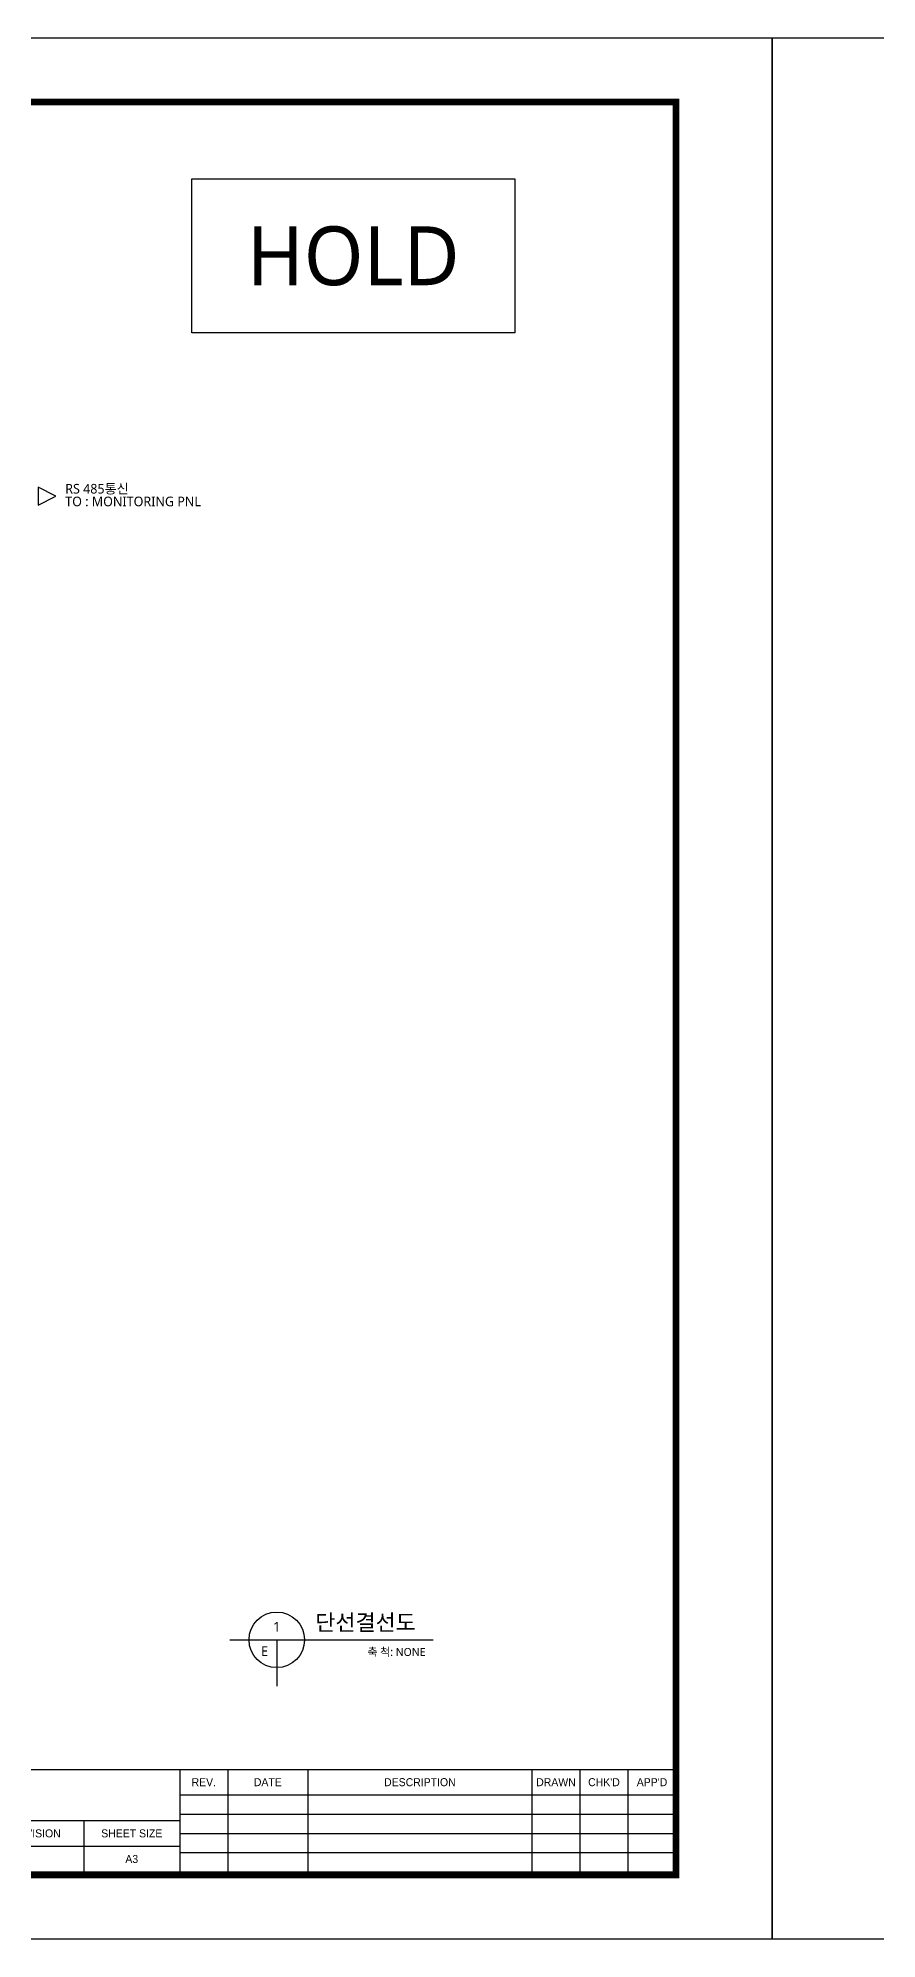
# Model space of a CAD drawing. Header units: millimetres. Extents: x 10297564 to 11610295, y -9287743 to -8409454.
# Drawn here: x 10442837 to 10469041, y -8795210 to -8735810 of the extents above; entities that cross this region are included whole.
import ezdxf
from ezdxf.enums import TextEntityAlignment as Align

# ---------------------------------------------------------------- set-up
doc = ezdxf.new("R2010")
doc.units = ezdxf.units.MM
doc.header["$LTSCALE"] = 100
for name, color, linetype in [('_도곽_마크', 7, 'Continuous'), ('BOX', 7, 'Continuous'), ('BOX_Def', 8, 'Continuous'), ('D-TEXT2', 7, 'Continuous'), ('E-TEXT', 7, 'Continuous'), ('HOLD', 1, 'Continuous')]:
    doc.layers.add(name, color=color, linetype=linetype)
doc.layers.add('DIJ1-TEXT', color=7, linetype='Continuous', lineweight=5)
doc.layers.add('TITLE', color=7, linetype='Continuous', lineweight=0)
doc.styles.add('MG', font='malgun.ttf')
doc.styles.add('RomanS', font='Dotum.ttf')

# ---------------------------------------------------------------- blocks, each defined once
blk = doc.blocks.new('A$C78AD5414')
at = {"layer": '_도곽_마크'}
for p, q in [((656, 53), (811, 53)), ((656, 45), (811, 45)), ((656, 39), (811, 39)), ((656, 33), (811, 33)), ((656, 27), (811, 27))]:
    blk.add_line(p, q, dxfattribs=at)
for points in [[(536, 53), (656, 53)], [(656, 53), (656, 21)], [(656, 53), (656, 21)], [(671, 53), (671, 21)], [(696, 53), (696, 21)], [(766, 53), (766, 21)], [(781, 53), (781, 21)], [(796, 53), (796, 21)], [(811, 53), (811, 21)], [(536, 37), (656, 37)], [(626, 37), (626, 21)], [(536, 29), (656, 29)], [(40, 21), (811, 21)]]:
    blk.add_lwpolyline(points, dxfattribs=at)
at = {"layer": 'BOX', "const_width": 2}
blk.add_lwpolyline([(40, 20), (40, 574), (811, 574), (811, 20)], close=True, dxfattribs=at)
at = {"layer": 'BOX_Def'}
blk.add_lwpolyline([(0, 0), (841, 0), (841, 594), (0, 594)], close=True, dxfattribs=at)
at = {"layer": 'DIJ1-TEXT', "style": 'RomanS'}
for s, p in [('REV.', (663.5, 49)), ('DATE', (683.5, 49)), ('DESCRIPTION', (731, 49)), ('DRAWN', (773.5, 49)), ("CHK'D", (788.5, 49)), ("APP'D", (803.5, 49)), ('REVISION', (611, 33)), ('SHEET SIZE', (641, 33))]:
    blk.add_text(s, height=2.5, dxfattribs=at).set_placement(p, align=Align.MIDDLE)
blk = doc.blocks.new('116H')
at = {"color": 6}
for p, q in [((-1.5, 3), (1.5, 3)), ((0, 0), (-1.5, 3)), ((1.5, 3), (0, 0))]:
    blk.add_line(p, q, dxfattribs=at)

msp = doc.modelspace()

# ---------------------------------------------------------------- linework, layer by layer
at = {"layer": 'D-TEXT2', "color": 3}
for p, q in [((10448827.6, -8785862.2), (10455182.4, -8785862.2)), ((10450294.2, -8785862.2), (10450294.2, -8787314.5))]:
    msp.add_line(p, q, dxfattribs=at)
msp.add_circle((10450294.2, -8785862.2), 866.7, dxfattribs=at)
at = {"layer": 'HOLD', "color": 1, "ltscale": 1.8}
msp.add_lwpolyline([(10447644.7, -8740212.1), (10457724.2, -8740212.1), (10457724.2, -8745016.9), (10447644.7, -8745016.9)], close=True, dxfattribs=at)

# ---------------------------------------------------------------- block references
at = {"layer": 'E-TEXT', "color": 0, "xscale": -186.9284985452245, "yscale": 186.9284985452245, "zscale": 186.9284985452245, "rotation": 89.99999999999967}
msp.add_blockref('116H', (10443397.3, -8750122.4), dxfattribs=at)
at = {"layer": 'TITLE', "color": 4, "xscale": 100, "yscale": 100, "zscale": 100}
for p in [(10381664, -8795209.7), (10465764, -8795209.7)]:
    msp.add_blockref('A$C78AD5414', p, dxfattribs=at)

# ---------------------------------------------------------------- texts
at = {"layer": 'D-TEXT2', "color": 0, "style": 'MG'}
msp.add_text('단선결선도', height=500, dxfattribs=at).set_placement((10451498, -8785568.8))
for s, p in [('1', (10450292.9, -8785602.4)), ('E', (10449909.2, -8786367.6))]:
    msp.add_text(s, height=300, dxfattribs=at).set_placement(p, align=Align.CENTER)
msp.add_text('축 척: NONE', height=250, dxfattribs=at).set_placement((10454938.6, -8786240.8), align=Align.MIDDLE_RIGHT)
at = {"layer": 'DIJ1-TEXT', "color": 2, "style": 'RomanS'}
msp.add_text('A3', height=250, dxfattribs=at).set_placement((10445764, -8792709.7), align=Align.MIDDLE)
at = {"layer": 'E-TEXT', "linetype": 'Continuous', "style": 'MG'}
for s, p in [('TO : MONITORING PNL', (10443685.8, -8750439.8)), ('RS 485통신', (10443685.8, -8750043.1))]:
    msp.add_text(s, height=300, dxfattribs=at).set_placement(p)
at = {"layer": 'HOLD', "color": 1, "ltscale": 1.8, "style": 'MG'}
msp.add_text('HOLD', height=1836.78, dxfattribs=at).set_placement((10452684.5, -8742614.5), align=Align.MIDDLE)

doc.saveas('drawing.dxf')
